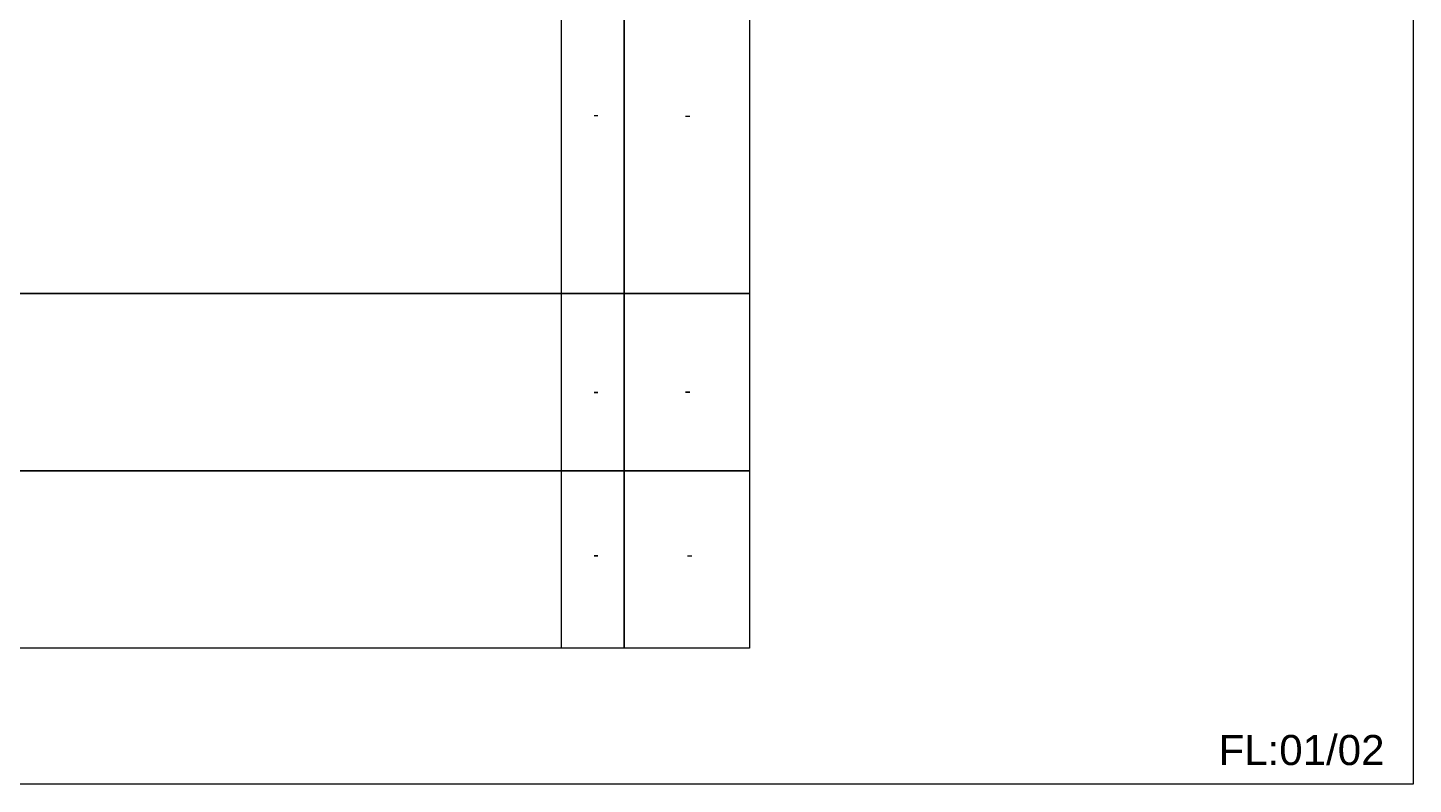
# Model space of a CAD drawing. Header units: metres. Extents: x -203 to 1885, y -55 to 636.
# Drawn here: x 698.6 to 824.4, y -55.3 to 13.5 of the extents above; entities that cross this region are included whole.
import ezdxf
from ezdxf.enums import TextEntityAlignment as Align

# ---------------------------------------------------------------- set-up
doc = ezdxf.new("R2010")
doc.units = ezdxf.units.M
doc.layers.add('surveys legendas', color=7, linetype='Continuous')
doc.styles.add('ARIAL', font='arial.ttf')
doc.styles.get("Standard").update_dxf_attribs({"font": 'arial.ttf'})
doc.styles.add('WMF-Calibri0', font='calibri.ttf')

msp = doc.modelspace()

# ---------------------------------------------------------------- linework, layer by layer
for p, q in [((747.06, -10.69), (558.96, -10.69)), ((558.96, -10.69), (747.06, -10.69)), ((747.06, -26.8), (558.96, -26.8)), ((558.96, -26.8), (747.06, -26.8)), ((747.06, -42.91), (558.96, -42.91))]:
    msp.add_line(p, q)
for points in [[(-203.47, 636.01), (824.44, 636.01), (824.44, -55.3), (-203.47, -55.3)], [(747.06, 21.53), (752.76, 21.53), (752.76, -10.69), (747.06, -10.69)], [(752.76, 21.53), (764.14, 21.53), (764.14, -10.69), (752.76, -10.69)], [(747.06, -10.69), (752.76, -10.69), (752.76, -26.8), (747.06, -26.8)], [(752.76, -10.69), (764.14, -10.69), (764.14, -26.8), (752.76, -26.8)], [(747.06, -26.8), (752.76, -26.8), (752.76, -42.91), (747.06, -42.91)], [(752.76, -26.8), (764.14, -26.8), (764.14, -42.91), (752.76, -42.91)]]:
    msp.add_lwpolyline(points, close=True)

# ---------------------------------------------------------------- texts
at = {"style": 'WMF-Calibri0'}
for p in [(758.25, 4.93), (758.25, -20.15), (758.44, -35.05)]:
    msp.add_text('-', height=1.14, dxfattribs=at).set_placement(p)
at = {"style": 'ARIAL', "flags": 12}
for p in [(750.2, 5.61), (750.2, -19.55), (750.2, -34.4)]:
    msp.add_attdef('-', text='XX', height=1.132, dxfattribs=at).set_placement(p, align=Align.MIDDLE_CENTER)
at = {"layer": 'surveys legendas', "color": 7}
msp.add_text('FL:01/02', height=2.735, dxfattribs=at).set_placement((806.75, -53.55))

doc.saveas('drawing.dxf')
